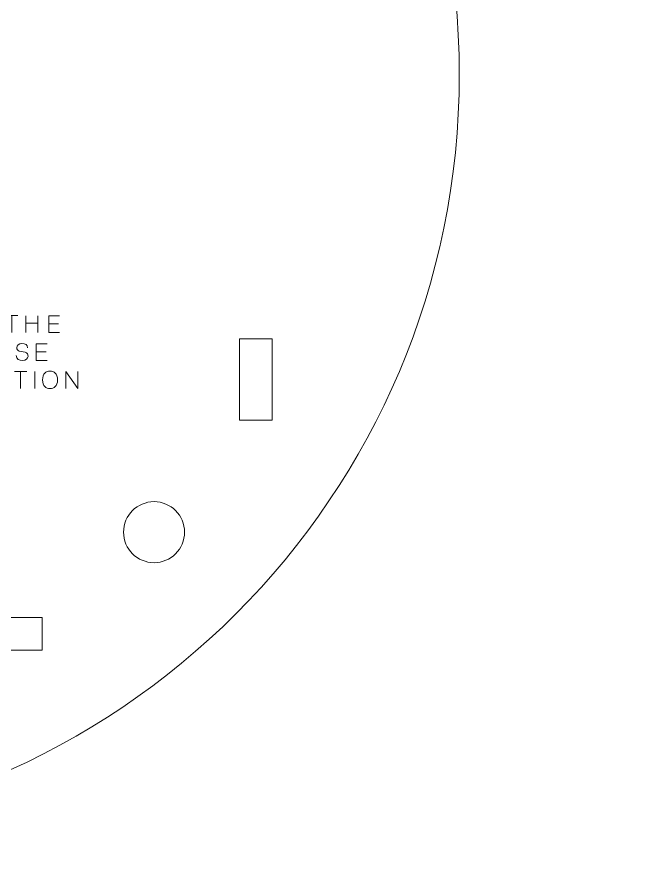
# Model space of a CAD drawing. Header units: inches. Extents: x 15 to 785, y -665 to -15.
# Drawn here: x 309.6 to 370.2, y -196.2 to -112 of the extents above; entities that cross this region are included whole.
import ezdxf

# ---------------------------------------------------------------- set-up
doc = ezdxf.new("R2010")
doc.units = ezdxf.units.IN
doc.header["$MEASUREMENT"] = 0
doc.layers.add('Layer 1', color=7, linetype='Continuous')

# ---------------------------------------------------------------- blocks, each defined once
blk = doc.blocks.new('block 2')
at = {"layer": 'Layer 1', "color": 179, "lineweight": 35, "true_color": 0x231f20}
blk.add_open_spline([(785, -570), (785, -578.284), (778.285, -585), (770.001, -585), (770.001, -585), (30.001, -585), (30.001, -585), (21.716, -585), (15.001, -578.284), (15.001, -570), (15.001, -570), (15.001, -30), (15.001, -30), (15.001, -21.716), (21.716, -15), (30.001, -15), (30.001, -15), (770.001, -15), (770.001, -15), (778.285, -15), (785, -21.716), (785, -30), (785, -30), (785, -570), (785, -570)], degree=3, knots=[0, 0, 0, 0, 1, 1, 1, 2, 2, 2, 3, 3, 3, 4, 4, 4, 5, 5, 5, 6, 6, 6, 7, 7, 7, 8, 8, 8, 8], dxfattribs=at)
blk = doc.blocks.new('block 12')
at = {"layer": 'Layer 1', "color": 30, "lineweight": 9, "true_color": 0xf89725}
for points in [[(310.429, -143.022), (310.429, -142.107), (311.595, -142.107), (311.595, -143.022), (311.595, -141.371), (311.595, -142.107), (310.429, -142.107), (310.429, -141.371), (310.429, -143.022)], [(309.91, -148.524), (309.91, -146.872), (309.317, -146.872), (310.509, -146.872), (309.91, -146.872), (309.91, -148.524)]]:
    blk.add_lwpolyline(points, dxfattribs=at)
for points, knots in [([(309.03, -141.369), (309.03, -141.369), (309.628, -141.369), (309.628, -141.369), (309.628, -141.369), (308.436, -141.369), (308.436, -141.369), (308.436, -141.369), (309.03, -141.369), (309.03, -141.369), (309.03, -141.369), (309.03, -143.022), (309.03, -143.022), (309.03, -143.022), (309.03, -141.369), (309.03, -141.369)], [0, 0, 0, 0, 1, 1, 1, 2, 2, 2, 3, 3, 3, 4, 4, 4, 5, 5, 5, 5]), ([(313.735, -143.022), (313.735, -143.022), (312.667, -143.022), (312.667, -143.022), (312.667, -143.022), (312.667, -141.379), (312.667, -141.379), (312.667, -141.379), (313.735, -141.379), (313.735, -141.379), (313.735, -141.379), (312.667, -141.379), (312.667, -141.379), (312.667, -141.379), (312.667, -143.022), (312.667, -143.022), (312.667, -143.022), (313.735, -143.022), (313.735, -143.022)], [0, 0, 0, 0, 1, 1, 1, 2, 2, 2, 3, 3, 3, 4, 4, 4, 5, 5, 5, 6, 6, 6, 6]), ([(313.643, -142.176), (313.643, -142.176), (312.667, -142.176), (312.667, -142.176), (312.667, -142.176), (313.643, -142.176), (313.643, -142.176)], [0, 0, 0, 0, 1, 1, 1, 2, 2, 2, 2]), ([(309.483, -145.273), (309.483, -145.64), (309.763, -145.787), (310.091, -145.787), (310.423, -145.787), (310.631, -145.578), (310.638, -145.374), (310.645, -145.172), (310.542, -145.012), (310.338, -144.968), (310.338, -144.968), (309.776, -144.847), (309.776, -144.847), (309.618, -144.812), (309.524, -144.721), (309.524, -144.505), (309.524, -144.29), (309.705, -144.105), (310.036, -144.105), (310.366, -144.105), (310.606, -144.26), (310.597, -144.533), (310.606, -144.26), (310.366, -144.105), (310.036, -144.105), (309.705, -144.105), (309.524, -144.29), (309.524, -144.505), (309.524, -144.721), (309.614, -144.81), (309.776, -144.847), (309.776, -144.847), (310.338, -144.968), (310.338, -144.968), (310.546, -145.012), (310.645, -145.172), (310.638, -145.374), (310.631, -145.578), (310.423, -145.787), (310.091, -145.787), (309.763, -145.787), (309.483, -145.64), (309.483, -145.273)], [0, 0, 0, 0, 1, 1, 1, 2, 2, 2, 3, 3, 3, 4, 4, 4, 5, 5, 5, 6, 6, 6, 7, 7, 7, 8, 8, 8, 9, 9, 9, 10, 10, 10, 11, 11, 11, 12, 12, 12, 13, 13, 13, 14, 14, 14, 14]), ([(312.511, -145.773), (312.511, -145.773), (311.443, -145.773), (311.443, -145.773), (311.443, -145.773), (311.443, -144.13), (311.443, -144.13), (311.443, -144.13), (312.511, -144.13), (312.511, -144.13), (312.511, -144.13), (311.443, -144.13), (311.443, -144.13), (311.443, -144.13), (311.443, -145.773), (311.443, -145.773), (311.443, -145.773), (312.511, -145.773), (312.511, -145.773)], [0, 0, 0, 0, 1, 1, 1, 2, 2, 2, 3, 3, 3, 4, 4, 4, 5, 5, 5, 6, 6, 6, 6]), ([(312.42, -144.927), (312.42, -144.927), (311.443, -144.927), (311.443, -144.927), (311.443, -144.927), (312.42, -144.927), (312.42, -144.927)], [0, 0, 0, 0, 1, 1, 1, 2, 2, 2, 2]), ([(311.309, -148.524), (311.309, -148.524), (311.309, -146.872), (311.309, -146.872), (311.309, -146.872), (311.309, -148.524), (311.309, -148.524)], [0, 0, 0, 0, 1, 1, 1, 2, 2, 2, 2]), ([(312.073, -147.686), (312.073, -147.053), (312.401, -146.828), (312.802, -146.828), (313.203, -146.828), (313.53, -147.053), (313.53, -147.686), (313.53, -148.318), (313.203, -148.538), (312.802, -148.538), (312.401, -148.538), (312.073, -148.318), (312.073, -147.686)], [0, 0, 0, 0, 1, 1, 1, 2, 2, 2, 3, 3, 3, 4, 4, 4, 4]), ([(312.073, -147.686), (312.073, -147.053), (312.401, -146.828), (312.802, -146.828), (313.203, -146.828), (313.53, -147.053), (313.53, -147.686), (313.53, -148.318), (313.203, -148.538), (312.802, -148.538), (312.401, -148.538), (312.073, -148.318), (312.073, -147.686)], [0, 0, 0, 0, 1, 1, 1, 2, 2, 2, 3, 3, 3, 4, 4, 4, 4]), ([(314.345, -148.524), (314.345, -148.524), (314.345, -146.872), (314.345, -146.872), (314.345, -146.872), (315.523, -148.524), (315.523, -148.524), (315.523, -148.524), (315.523, -146.872), (315.523, -146.872), (315.523, -146.872), (315.523, -148.524), (315.523, -148.524), (315.523, -148.524), (314.345, -146.872), (314.345, -146.872), (314.345, -146.872), (314.345, -148.524), (314.345, -148.524)], [0, 0, 0, 0, 1, 1, 1, 2, 2, 2, 3, 3, 3, 4, 4, 4, 5, 5, 5, 6, 6, 6, 6])]:
    blk.add_open_spline(points, degree=3, knots=knots, dxfattribs=at)
blk = doc.blocks.new('block 10')
at = {"layer": 'Layer 1'}
blk.add_blockref('block 12', (0, 0), dxfattribs=at)
blk = doc.blocks.new('block 9')
at = {"layer": 'Layer 1', "color": 179, "lineweight": 9, "true_color": 0x231f20}
for points in [[(331.423, -151.654), (331.423, -143.654), (334.622, -143.654), (334.622, -151.654), (331.423, -151.654)], [(304.022, -171.054), (312.022, -171.054), (312.022, -174.254), (304.022, -174.254), (304.022, -171.054)]]:
    blk.add_lwpolyline(points, dxfattribs=at)
for points in [[(353.023, -117.655), (353.023, -159.076), (319.444, -192.654), (278.022, -192.654), (236.601, -192.654), (203.023, -159.076), (203.023, -117.655), (203.023, -76.233), (236.601, -42.655), (278.022, -42.655), (319.444, -42.655), (353.023, -76.233), (353.023, -117.655)], [(323.023, -159.654), (324.68, -159.654), (326.023, -160.997), (326.023, -162.654), (326.023, -164.31), (324.68, -165.654), (323.023, -165.654), (321.366, -165.654), (320.023, -164.31), (320.023, -162.654), (320.023, -160.997), (321.366, -159.654), (323.023, -159.654)]]:
    blk.add_open_spline(points, degree=3, knots=[0, 0, 0, 0, 1, 1, 1, 2, 2, 2, 3, 3, 3, 4, 4, 4, 4], dxfattribs=at)
at = {"layer": 'Layer 1'}
blk.add_blockref('block 10', (0, 0), dxfattribs=at)

msp = doc.modelspace()

# ---------------------------------------------------------------- linework, layer by layer
at = {"layer": 'Layer 1', "color": 179, "lineweight": 9, "true_color": 0x231f20}
msp.add_open_spline([(478.014, -355.769), (478.014, -364.054), (471.298, -370.769), (463.014, -370.769), (463.014, -370.769), (39.119, -370.769), (39.119, -370.769), (30.834, -370.769), (24.119, -364.054), (24.119, -355.769), (24.119, -355.769), (24.119, -47.103), (24.119, -47.103), (24.119, -38.818), (30.834, -32.103), (39.119, -32.103), (39.119, -32.103), (463.014, -32.103), (463.014, -32.103), (471.298, -32.103), (478.014, -38.818), (478.014, -47.103), (478.014, -47.103), (478.014, -355.769), (478.014, -355.769)], degree=3, knots=[0, 0, 0, 0, 1, 1, 1, 2, 2, 2, 3, 3, 3, 4, 4, 4, 5, 5, 5, 6, 6, 6, 7, 7, 7, 8, 8, 8, 8], dxfattribs=at)

# ---------------------------------------------------------------- block references
at = {"layer": 'Layer 1'}
for name in ['block 2', 'block 9']:
    msp.add_blockref(name, (0, 0), dxfattribs=at)

doc.saveas('drawing.dxf')
